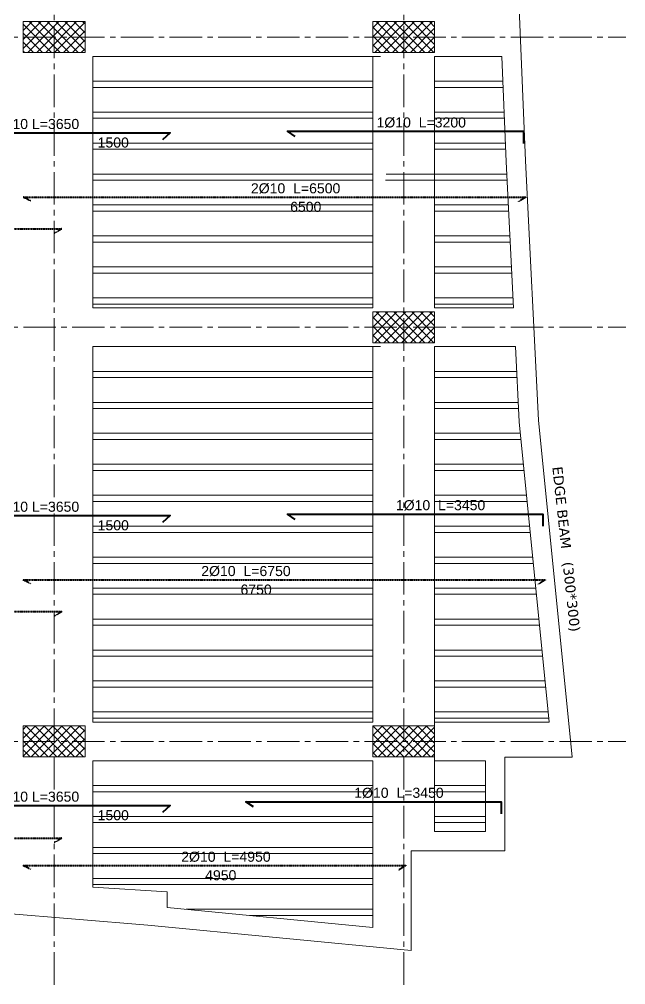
# Model space of a CAD drawing. Header units: inches. Extents: x -26151 to 62940, y -10194 to 246332.
# Drawn here: x 28936 to 29720, y 116602 to 117849 of the extents above; entities that cross this region are included whole.
import ezdxf

# ---------------------------------------------------------------- set-up
doc = ezdxf.new("R2010")
doc.units = ezdxf.units.IN
doc.header["$LTSCALE"] = 0.7
doc.header["$MEASUREMENT"] = 0
for name, pattern in [('ACAD_ISO10W100', [18, 12, -3, 0, -3]), ('CENTER2', [1.125, 0.75, -0.125, 0.125, -0.125]), ('DASHED2', [0.375, 0.25, -0.125])]:
    doc.linetypes.add(name, pattern=pattern)
doc.layers.get('0').update_dxf_attribs({"lineweight": 13})
doc.layers.get('Defpoints').update_dxf_attribs({"lineweight": 5})
for name, color, linetype, lineweight in [('axis', 254, 'ACAD_ISO10W100', 9), ('BEAM', 5, 'Continuous', 0), ('COLUMN', 4, 'Continuous', 20), ('hach', 9, 'Continuous', 9), ('hatch', 9, 'Continuous', 9), ('TEXT', 3, 'Continuous', 25), ('top renforcment', 7, 'Continuous', 40)]:
    doc.layers.add(name, color=color, linetype=linetype, lineweight=lineweight)
doc.styles.add('romanc', font='verdana.ttf', dxfattribs={"height": 250})
doc.styles.get("Standard").update_dxf_attribs({"font": 'arial.ttf', "height": 13})
doc.dimstyles.get("Standard").update_dxf_attribs({"dimtxt": 13, "dimasz": 5, "dimexe": 0.18, "dimexo": 0.0625, "dimgap": 6, "dimtad": 1, "dimdec": 0, "dimlfac": 10, "dimzin": 0, "dimdsep": 46, "dimtxsty": 'Standard', "dimblk": 'ARCHTICK', "dimcen": 0.09, "dimse1": 1, "dimse2": 1, "dimclrd": 1, "dimclre": 7, "dimclrt": 3, "dimadec": 0, "dimazin": 0, "dimtfac": 1, "dimtdec": 0, "dimtix": 1, "dimtofl": 0, "dimtmove": 0, "dimatfit": 3, "dimldrblk": 'ARCHTICK', "dimfxl": 0, "dimtolj": 1, "dimtzin": 0, "dimarcsym": 0})

# ---------------------------------------------------------------- blocks, each defined once
blk = doc.blocks.new('*D585')
at = {"layer": 'Defpoints', "color": 0, "transparency": 16777216}
for p in [(28316.2, 117553.1, -19467.6), (28991.2, 117553.1, -59863), (28991.2, 117553.1)]:
    blk.add_point(p, dxfattribs=at)
at = {"layer": 'TEXT', "color": 3, "transparency": 16777216, "insert": (28656.7, 117565.7), "char_height": 13, "attachment_point": 5}
blk.add_mtext('\\A1;6750', dxfattribs=at)
blk = doc.blocks.new('_ArchTick')
at = {"color": 0, "linetype": 'ByBlock', "lineweight": 0, "const_width": 0.15}
blk.add_lwpolyline([(-0.5, -0.5), (0.5, 0.5)], dxfattribs=at)
blk = doc.blocks.new('*D586')
at = {"layer": 'Defpoints', "color": 0, "transparency": 16777216}
for p in [(28316.2, 117578.2), (28991.2, 117578.2, -19467.6), (28991.2, 117576.5)]:
    blk.add_point(p, dxfattribs=at)
at = {"layer": 'TEXT', "color": 3, "transparency": 16777216, "insert": (28666.2, 117589.5), "char_height": 13, "attachment_point": 5}
blk.add_mtext('\\A1;2%%C10  L=6750', dxfattribs=at)
blk = doc.blocks.new('*D587')
at = {"layer": 'Defpoints', "color": 0, "transparency": 16777216}
for p in [(28941.2, 117594, -19467.6), (29591.2, 117594, -79330.7), (29591.2, 117594)]:
    blk.add_point(p, dxfattribs=at)
at = {"layer": 'TEXT', "color": 3, "transparency": 16777216, "insert": (29306.6, 117606.6), "char_height": 13, "attachment_point": 5}
blk.add_mtext('\\A1;6500', dxfattribs=at)
blk = doc.blocks.new('*D588')
at = {"layer": 'Defpoints', "color": 0, "transparency": 16777216}
for p in [(28941.2, 117619.1), (29591.2, 117619.1, -38935.3), (29591.2, 117617.4)]:
    blk.add_point(p, dxfattribs=at)
at = {"layer": 'TEXT', "color": 3, "transparency": 16777216, "insert": (29293.5, 117630.4), "char_height": 13, "attachment_point": 5}
blk.add_mtext('\\A1;2%%C10  L=6500', dxfattribs=at)
blk = doc.blocks.new('*D591')
at = {"layer": 'Defpoints', "color": 0, "transparency": 16777216}
for p in [(28981.2, 117677.1, -26473), (29131.2, 117677.1, -40395.4), (29131.2, 117677.1)]:
    blk.add_point(p, dxfattribs=at)
at = {"layer": 'TEXT', "color": 3, "transparency": 16777216, "insert": (29057.7, 117689.7), "char_height": 13, "attachment_point": 5}
blk.add_mtext('\\A1;1500', dxfattribs=at)
blk = doc.blocks.new('*D592')
at = {"layer": 'Defpoints', "color": 0, "transparency": 16777216}
for p in [(28766.2, 117702.2), (29131.2, 117702.2), (29131.2, 117700.5)]:
    blk.add_point(p, dxfattribs=at)
at = {"layer": 'TEXT', "color": 3, "transparency": 16777216, "insert": (28958.4, 117713.5), "char_height": 13, "attachment_point": 5}
blk.add_mtext('\\A1;1%%C10 L=3650', dxfattribs=at)
blk = doc.blocks.new('*D594')
at = {"layer": 'Defpoints', "color": 0, "transparency": 16777216}
for p in [(29283, 117704.2, 13009.9), (29603, 117704.2), (29603, 117702.5)]:
    blk.add_point(p, dxfattribs=at)
at = {"layer": 'TEXT', "color": 3, "transparency": 16777216, "insert": (29455.9, 117715.5), "char_height": 13, "attachment_point": 5}
blk.add_mtext('\\A1;1%%C10  L=3200', dxfattribs=at)
blk = doc.blocks.new('*D597')
at = {"layer": 'Defpoints', "color": 0, "transparency": 16777216}
for p in [(28316.2, 117058.5, -19467.6), (28991.2, 117058.5, -59863), (28991.2, 117058.5)]:
    blk.add_point(p, dxfattribs=at)
at = {"layer": 'TEXT', "color": 3, "transparency": 16777216, "insert": (28656.7, 117071.2), "char_height": 13, "attachment_point": 5}
blk.add_mtext('\\A1;6750', dxfattribs=at)
blk = doc.blocks.new('*D598')
at = {"layer": 'Defpoints', "color": 0, "transparency": 16777216}
for p in [(28316.2, 117083.7), (28991.2, 117083.7, -19467.6), (28991.2, 117082)]:
    blk.add_point(p, dxfattribs=at)
at = {"layer": 'TEXT', "color": 3, "transparency": 16777216, "insert": (28666.2, 117095), "char_height": 13, "attachment_point": 5}
blk.add_mtext('\\A1;2%%C10  L=6750', dxfattribs=at)
blk = doc.blocks.new('*D599')
at = {"layer": 'Defpoints', "color": 0, "transparency": 16777216}
for p in [(28941.2, 117099.4, -19467.6), (29616.2, 117099.4, -79330.7), (29616.2, 117099.4)]:
    blk.add_point(p, dxfattribs=at)
at = {"layer": 'TEXT', "color": 3, "transparency": 16777216, "insert": (29242.4, 117112.1), "char_height": 13, "attachment_point": 5}
blk.add_mtext('\\A1;6750', dxfattribs=at)
blk = doc.blocks.new('*D600')
at = {"layer": 'Defpoints', "color": 0, "transparency": 16777216}
for p in [(28941.2, 117124.6), (29616.2, 117124.6, -38935.3), (29616.2, 117122.9)]:
    blk.add_point(p, dxfattribs=at)
at = {"layer": 'TEXT', "color": 3, "transparency": 16777216, "insert": (29229.3, 117135.9), "char_height": 13, "attachment_point": 5}
blk.add_mtext('\\A1;2%%C10  L=6750', dxfattribs=at)
blk = doc.blocks.new('*D603')
at = {"layer": 'Defpoints', "color": 0, "transparency": 16777216}
for p in [(28981.2, 117182.5, -26473), (29131.2, 117182.5, -40395.4), (29131.2, 117182.5)]:
    blk.add_point(p, dxfattribs=at)
at = {"layer": 'TEXT', "color": 3, "transparency": 16777216, "insert": (29057.7, 117195.2), "char_height": 13, "attachment_point": 5}
blk.add_mtext('\\A1;1500', dxfattribs=at)
blk = doc.blocks.new('*D604')
at = {"layer": 'Defpoints', "color": 0, "transparency": 16777216}
for p in [(28766.2, 117207.7), (29131.2, 117207.7), (29131.2, 117206)]:
    blk.add_point(p, dxfattribs=at)
at = {"layer": 'TEXT', "color": 3, "transparency": 16777216, "insert": (28958.4, 117219), "char_height": 13, "attachment_point": 5}
blk.add_mtext('\\A1;1%%C10 L=3650', dxfattribs=at)
blk = doc.blocks.new('*D606')
at = {"layer": 'Defpoints', "color": 0, "transparency": 16777216}
for p in [(29283, 117209.7, 13009.9), (29628, 117209.7), (29628, 117208)]:
    blk.add_point(p, dxfattribs=at)
at = {"layer": 'TEXT', "color": 3, "transparency": 16777216, "insert": (29480.9, 117221), "char_height": 13, "attachment_point": 5}
blk.add_mtext('\\A1;1%%C10  L=3450', dxfattribs=at)
blk = doc.blocks.new('*D607')
at = {"layer": 'Defpoints', "color": 0, "transparency": 16777216}
for p in [(28316.2, 116765.9, -19467.6), (28991.2, 116765.9, -59863), (28991.2, 116765.9)]:
    blk.add_point(p, dxfattribs=at)
at = {"layer": 'TEXT', "color": 3, "transparency": 16777216, "insert": (28656.7, 116778.5), "char_height": 13, "attachment_point": 5}
blk.add_mtext('\\A1;6750', dxfattribs=at)
blk = doc.blocks.new('*D608')
at = {"layer": 'Defpoints', "color": 0, "transparency": 16777216}
for p in [(28316.2, 116791.1), (28991.2, 116791.1, -19467.6), (28991.2, 116789.4)]:
    blk.add_point(p, dxfattribs=at)
at = {"layer": 'TEXT', "color": 3, "transparency": 16777216, "insert": (28666.2, 116802.4), "char_height": 13, "attachment_point": 5}
blk.add_mtext('\\A1;2%%C10  L=6750', dxfattribs=at)
blk = doc.blocks.new('*D611')
at = {"layer": 'Defpoints', "color": 0, "transparency": 16777216}
for p in [(28981.2, 116808, -26473), (29131.2, 116808, -40395.4), (29131.2, 116808)]:
    blk.add_point(p, dxfattribs=at)
at = {"layer": 'TEXT', "color": 3, "transparency": 16777216, "insert": (29057.7, 116820.6), "char_height": 13, "attachment_point": 5}
blk.add_mtext('\\A1;1500', dxfattribs=at)
blk = doc.blocks.new('*D612')
at = {"layer": 'Defpoints', "color": 0, "transparency": 16777216}
for p in [(28766.2, 116833.1), (29131.2, 116833.1), (29131.2, 116831.4)]:
    blk.add_point(p, dxfattribs=at)
at = {"layer": 'TEXT', "color": 3, "transparency": 16777216, "insert": (28958.4, 116844.4), "char_height": 13, "attachment_point": 5}
blk.add_mtext('\\A1;1%%C10 L=3650', dxfattribs=at)
blk = doc.blocks.new('*D613')
at = {"layer": 'Defpoints', "color": 0, "transparency": 16777216}
for p in [(29229.2, 116838.1, 13009.9), (29574.2, 116838.1), (29574.2, 116836.4)]:
    blk.add_point(p, dxfattribs=at)
at = {"layer": 'TEXT', "color": 3, "transparency": 16777216, "insert": (29427.1, 116849.4), "char_height": 13, "attachment_point": 5}
blk.add_mtext('\\A1;1%%C10  L=3450', dxfattribs=at)
blk = doc.blocks.new('*D614')
at = {"layer": 'Defpoints', "color": 0, "transparency": 16777216}
for p in [(28941.2, 116730.3, -19467.6), (29436.3, 116730.3, -79330.7), (29436.3, 116730.3)]:
    blk.add_point(p, dxfattribs=at)
at = {"layer": 'TEXT', "color": 3, "transparency": 16777216, "insert": (29196.7, 116743), "char_height": 13, "attachment_point": 5}
blk.add_mtext('\\A1;4950', dxfattribs=at)
blk = doc.blocks.new('*D615')
at = {"layer": 'Defpoints', "color": 0, "transparency": 16777216}
for p in [(28941.2, 116755.5), (29436.2, 116755.5, -38935.3), (29436.2, 116753.8)]:
    blk.add_point(p, dxfattribs=at)
at = {"layer": 'TEXT', "color": 3, "transparency": 16777216, "insert": (29203.4, 116766.8), "char_height": 13, "attachment_point": 5}
blk.add_mtext('\\A1;2%%C10  L=4950', dxfattribs=at)

msp = doc.modelspace()

# ---------------------------------------------------------------- hatches: boundary and pattern name
at = {"layer": 'hatch', "ltscale": 0.5}
h = msp.add_hatch(dxfattribs=at)
h.set_pattern_fill('NET', color=256, scale=65, angle=45, style=0)
h.set_pattern_definition([(45, (-434218.959, -142587.6286), (-5.7452426, 5.7452426), []), (135, (-434218.959, -142587.6286), (-5.7452426, -5.7452426), [])])
h.paths.add_polyline_path([(28941.23, 117846.08), (29021.23, 117846.08), (29021.23, 117806.08), (28941.23, 117806.08)])
h = msp.add_hatch(dxfattribs=at)
h.set_pattern_fill('NET', color=256, scale=65, angle=45, style=0)
h.set_pattern_definition([(45, (-433126.959, -142587.6286), (-5.7452426, 5.7452426), []), (135, (-433126.959, -142587.6286), (-5.7452426, -5.7452426), [])])
h.paths.add_polyline_path([(29393.23, 117846.08), (29473.23, 117846.08), (29473.23, 117806.08), (29393.23, 117806.08)])
h = msp.add_hatch(dxfattribs=at)
h.set_pattern_fill('NET', color=256, scale=65, angle=45, style=0)
h.set_pattern_definition([(45, (-433126.959, -142962.6286), (-5.7452426, 5.7452426), []), (135, (-433126.959, -142962.6286), (-5.7452426, -5.7452426), [])])
h.paths.add_polyline_path([(29393.23, 117471.08), (29473.23, 117471.08), (29473.23, 117431.08), (29393.23, 117431.08)])
h = msp.add_hatch(dxfattribs=at)
h.set_pattern_fill('NET', color=256, scale=65, angle=45, style=0)
h.set_pattern_definition([(45, (-434218.959, -142697.6286), (-5.7452426, 5.7452426), []), (135, (-434218.959, -142697.6286), (-5.7452426, -5.7452426), [])])
h.paths.add_polyline_path([(28941.23, 116936.08), (29021.23, 116936.08), (29021.23, 116896.08), (28941.23, 116896.08)])
h = msp.add_hatch(dxfattribs=at)
h.set_pattern_fill('NET', color=256, scale=65, angle=45, style=0)
h.set_pattern_definition([(45, (-434206.959, -142697.6286), (-5.7452426, 5.7452426), []), (135, (-434206.959, -142697.6286), (-5.7452426, -5.7452426), [])])
h.paths.add_polyline_path([(29393.23, 116936.08), (29473.23, 116936.08), (29473.23, 116896.08), (29393.23, 116896.08)])

# ---------------------------------------------------------------- linework, layer by layer
at = {"layer": 'axis', "linetype": 'CENTER2', "ltscale": 80}
for p, q in [((28981.23, 116601.69), (28981.23, 119991.98)), ((29433.23, 116601.69), (29433.23, 119991.98)), ((27555.54, 117826.08), (29720.27, 117826.08)), ((27555.54, 117451.08), (29720.27, 117451.08)), ((27555.54, 116916.08), (29720.27, 116916.08))]:
    msp.add_line(p, q, dxfattribs=at)
at = {"layer": 'BEAM', "linetype": 'Continuous'}
for p, q in [((29031.23, 117801.08), (29403.23, 117801.08)), ((29031.23, 117801.08), (29031.23, 117476.08)), ((29393.23, 117476.08), (29393.23, 117801.08)), ((29473.23, 117801.08), (29560.02, 117801.08)), ((29473.23, 117476.08), (29473.23, 117801.08)), ((29031.23, 117476.08), (29393.23, 117476.08)), ((29473.23, 117476.08), (29575.22, 117476.08)), ((29031.23, 117426.08), (29403.23, 117426.08)), ((29031.23, 117426.08), (29031.23, 116941.08)), ((29393.23, 116941.08), (29393.23, 117426.08)), ((29473.23, 117426.08), (29577.76, 117426.08)), ((29473.23, 116799.7), (29473.23, 117426.08)), ((29031.23, 116941.08), (29393.23, 116941.08)), ((29473.23, 116941.08), (29621.28, 116941.08)), ((29031.23, 116891.08), (29031.23, 116727.68)), ((29031.23, 116891.08), (29393.23, 116891.08)), ((29393.23, 116675.7), (29393.23, 116891.08)), ((29473.23, 116891.08), (29539.06, 116891.08))]:
    msp.add_line(p, q, dxfattribs=at)
for points in [[(29575.19, 118040.37), (29590.59, 117666.09), (29607.63, 117330.93), (29650.91, 116895.76), (29564.06, 116895.76), (29564.06, 116774.7), (29443, 116774.7), (29443, 116645.76), (29102.36, 116678.77), (28821.62, 116701.66), (28661.89, 116705.29), (28414.79, 116695.27), (28224.21, 116678.98), (27881.72, 116645.76), (27881.72, 116774.7), (27760.66, 116774.7), (27760.66, 116895.76), (27673.82, 116895.85), (27726.27, 117476.08), (27755.56, 118181.08)], [(29560.02, 117801.08), (29565.62, 117664.94), (29575.22, 117476.08)], [(29577.76, 117426.08), (29582.69, 117329.05), (29621.28, 116941.08)], [(29539.06, 116891.08), (29539.06, 116799.7), (29473.23, 116799.7)], [(29393.23, 116675.7), (29127.36, 116701.47), (29127.36, 116721.61), (29031.23, 116727.68)]]:
    msp.add_lwpolyline(points, dxfattribs=at)
at = {"layer": 'COLUMN'}
for points in [[(28941.23, 117846.08), (29021.23, 117846.08), (29021.23, 117806.08), (28941.23, 117806.08)], [(29393.23, 117846.08), (29473.23, 117846.08), (29473.23, 117806.08), (29393.23, 117806.08)], [(29393.23, 117471.08), (29473.23, 117471.08), (29473.23, 117431.08), (29393.23, 117431.08)], [(28941.23, 116936.08), (29021.23, 116936.08), (29021.23, 116896.08), (28941.23, 116896.08)], [(29393.23, 116936.08), (29473.23, 116936.08), (29473.23, 116896.08), (29393.23, 116896.08)]]:
    msp.add_lwpolyline(points, close=True, dxfattribs=at)
at = {"layer": 'hach', "linetype": 'ByBlock'}
for p, q in [((29393.23, 117769.08), (29031.23, 117769.08)), ((29393.23, 117761.08), (29031.23, 117761.08)), ((29561.33, 117769.08), (29473.23, 117769.08)), ((29561.66, 117761.08), (29473.23, 117761.08)), ((29393.23, 117729.08), (29031.23, 117729.08)), ((29393.23, 117721.08), (29031.23, 117721.08)), ((29562.98, 117729.08), (29473.23, 117729.08)), ((29563.31, 117721.08), (29473.23, 117721.08)), ((29393.23, 117689.08), (29031.23, 117689.08)), ((29564.63, 117689.08), (29473.23, 117689.08)), ((29393.23, 117681.08), (29031.23, 117681.08)), ((29564.95, 117681.08), (29473.23, 117681.08)), ((29393.23, 117649.08), (29031.23, 117649.08)), ((29566.43, 117649.08), (29410.68, 117649.08)), ((29393.23, 117641.08), (29031.23, 117641.08)), ((29566.83, 117641.08), (29409.85, 117641.08)), ((29393.23, 117609.08), (29031.23, 117609.08)), ((29568.46, 117609.08), (29473.23, 117609.08)), ((29393.23, 117601.08), (29031.23, 117601.08)), ((29568.86, 117601.08), (29473.23, 117601.08)), ((29393.23, 117569.08), (29031.23, 117569.08)), ((29393.23, 117561.08), (29031.23, 117561.08)), ((29570.49, 117569.08), (29473.23, 117569.08)), ((29570.9, 117561.08), (29473.23, 117561.08)), ((29393.23, 117529.08), (29031.23, 117529.08)), ((29393.23, 117521.08), (29031.23, 117521.08)), ((29572.52, 117529.08), (29473.23, 117529.08)), ((29572.93, 117521.08), (29473.23, 117521.08)), ((29393.23, 117489.08), (29031.23, 117489.08)), ((29574.56, 117489.08), (29473.23, 117489.08)), ((29393.23, 117481.08), (29031.23, 117481.08)), ((29574.96, 117481.08), (29473.23, 117481.08)), ((29393.23, 117394.08), (29031.23, 117394.08)), ((29393.23, 117386.08), (29031.23, 117386.08)), ((29579.39, 117394.08), (29473.23, 117394.08)), ((29579.79, 117386.08), (29473.23, 117386.08)), ((29393.23, 117354.08), (29031.23, 117354.08)), ((29581.42, 117354.08), (29473.23, 117354.08)), ((29393.23, 117346.08), (29031.23, 117346.08)), ((29581.83, 117346.08), (29473.23, 117346.08)), ((29393.23, 117314.08), (29031.23, 117314.08)), ((29584.18, 117314.08), (29473.23, 117314.08)), ((29393.23, 117306.08), (29031.23, 117306.08)), ((29584.98, 117306.08), (29473.23, 117306.08)), ((29393.23, 117274.08), (29031.23, 117274.08)), ((29588.16, 117274.08), (29473.23, 117274.08)), ((29393.23, 117266.08), (29031.23, 117266.08)), ((29588.95, 117266.08), (29473.23, 117266.08)), ((29393.23, 117234.08), (29031.23, 117234.08)), ((29592.14, 117234.08), (29473.23, 117234.08)), ((29393.23, 117226.08), (29031.23, 117226.08)), ((29592.93, 117226.08), (29473.23, 117226.08)), ((29393.23, 117194.08), (29031.23, 117194.08)), ((29393.23, 117186.08), (29031.23, 117186.08)), ((29596.12, 117194.08), (29473.23, 117194.08)), ((29596.91, 117186.08), (29473.23, 117186.08)), ((29393.23, 117154.08), (29031.23, 117154.08)), ((29600.09, 117154.08), (29473.23, 117154.08)), ((29393.23, 117146.08), (29031.23, 117146.08)), ((29600.89, 117146.08), (29473.23, 117146.08)), ((29393.23, 117114.08), (29031.23, 117114.08)), ((29604.07, 117114.08), (29473.23, 117114.08)), ((29393.23, 117106.08), (29031.23, 117106.08)), ((29604.87, 117106.08), (29473.23, 117106.08)), ((29393.23, 117074.08), (29031.23, 117074.08)), ((29608.05, 117074.08), (29473.23, 117074.08)), ((29393.23, 117066.08), (29031.23, 117066.08)), ((29608.85, 117066.08), (29473.23, 117066.08)), ((29393.23, 117034.08), (29031.23, 117034.08)), ((29393.23, 117026.08), (29031.23, 117026.08)), ((29612.03, 117034.08), (29473.23, 117034.08)), ((29612.82, 117026.08), (29473.23, 117026.08)), ((29393.23, 116994.08), (29031.23, 116994.08)), ((29393.23, 116986.08), (29031.23, 116986.08)), ((29616.01, 116994.08), (29473.23, 116994.08)), ((29616.8, 116986.08), (29473.23, 116986.08)), ((29393.23, 116954.08), (29031.23, 116954.08)), ((29619.99, 116954.08), (29473.23, 116954.08)), ((29393.23, 116946.08), (29031.23, 116946.08)), ((29620.78, 116946.08), (29473.23, 116946.08)), ((29393.23, 116859.08), (29031.23, 116859.08)), ((29393.23, 116851.08), (29031.23, 116851.08)), ((29539.06, 116859.08), (29473.23, 116859.08)), ((29539.06, 116851.08), (29473.23, 116851.08)), ((29393.23, 116819.08), (29031.23, 116819.08)), ((29393.23, 116811.08), (29031.23, 116811.08)), ((29539.06, 116819.08), (29473.23, 116819.08)), ((29539.06, 116811.08), (29473.23, 116811.08)), ((29393.23, 116779.08), (29031.23, 116779.08)), ((29393.23, 116771.08), (29031.23, 116771.08)), ((29393.23, 116739.08), (29031.23, 116739.08)), ((29393.23, 116731.08), (29031.23, 116731.08)), ((29393.23, 116699.08), (29151.95, 116699.08)), ((29393.23, 116691.08), (29234.5, 116691.08))]:
    msp.add_line(p, q, dxfattribs=at)
at = {"layer": 'top renforcment', "color": 3, "elevation": -13009.85}
for points in [[(28775.98, 117694.4), (28766.24, 117702.27), (29131.24, 117702.27), (29121.49, 117693.39)], [(29292.76, 117697.46), (29283.01, 117704.26), (29588.05, 117704.26), (29588.05, 117688.47)], [(29292.76, 117202.93), (29283.01, 117209.73), (29613.05, 117209.73), (29613.05, 117193.94)], [(28775.98, 117199.87), (28766.24, 117207.74), (29131.24, 117207.74), (29121.49, 117198.85)], [(29238.96, 116831.36), (29229.21, 116838.16), (29559.25, 116838.16), (29559.25, 116822.37)], [(28775.98, 116825.29), (28766.24, 116833.16), (29131.24, 116833.16), (29121.49, 116824.28)]]:
    msp.add_lwpolyline(points, dxfattribs=at)
at = {"layer": 'top renforcment', "color": 4, "linetype": 'DASHED2', "ltscale": 2, "elevation": -5909.18}
for points in [[(28950.94, 117614.35), (28941.2, 117619.15), (29591.23, 117619.15), (29581.49, 117613.33)], [(28325.94, 117573.45), (28316.2, 117578.25), (28991.23, 117578.25), (28981.49, 117572.43)], [(28950.94, 117119.81), (28941.2, 117124.61), (29616.23, 117124.62), (29606.49, 117118.8)], [(28325.94, 117078.91), (28316.2, 117083.71), (28991.23, 117083.72), (28981.49, 117077.9)], [(28325.94, 116786.29), (28316.2, 116791.1), (28991.23, 116791.1), (28981.49, 116785.28)], [(28950.94, 116750.71), (28941.2, 116755.51), (29436.17, 116755.52), (29426.43, 116749.7)]]:
    msp.add_lwpolyline(points, dxfattribs=at)

# ---------------------------------------------------------------- texts
at = {"layer": 'TEXT', "color": 2, "style": 'romanc'}
msp.add_text('EDGE BEAM   (300*300)', height=13, rotation=276.18984, dxfattribs=at).set_placement((29625.35, 117270.54, 7100.68))

# ---------------------------------------------------------------- dimensions: what is measured, and where the dimension line sits
at = {"layer": 'TEXT'}
for base, p1, p2, text, picture, middle in [((29131.24, 117700.54), (28766.24, 117702.24), (29131.24, 117702.24), '1%%C10 L=<>', '*D592', (28958.36, 117700.54)), ((29603.05, 117702.53), (29283.01, 117704.23, 13009.85), (29603.05, 117704.23), '1%%C10  L=<>', '*D594', (29455.86, 117702.53)), ((29591.23, 117617.42, 7100.68), (28941.2, 117619.12, 7100.68), (29591.23, 117619.12, -31834.6), '2%%C10  L=<>', '*D588', (29293.47, 117617.42, 7100.68)), ((28991.23, 117576.52, 7100.68), (28316.2, 117578.22, 7100.68), (28991.23, 117578.22, -12366.96), '2%%C10  L=<>', '*D586', (28666.19, 117576.52, 7100.68)), ((29131.24, 117206.01), (28766.24, 117207.71), (29131.24, 117207.71), '1%%C10 L=<>', '*D604', (28958.36, 117206.01)), ((29628.05, 117208), (29283.01, 117209.7, 13009.85), (29628.05, 117209.7), '1%%C10  L=<>', '*D606', (29480.86, 117208)), ((29616.23, 117122.89, 7100.68), (28941.2, 117124.59, 7100.68), (29616.23, 117124.59, -31834.6), '2%%C10  L=<>', '*D600', (29229.32, 117122.89, 7100.68)), ((28991.23, 117081.99, 7100.68), (28316.2, 117083.69, 7100.68), (28991.23, 117083.69, -12366.96), '2%%C10  L=<>', '*D598', (28666.19, 117081.99, 7100.68)), ((29131.24, 116831.43), (28766.24, 116833.13), (29131.24, 116833.13), '1%%C10 L=<>', '*D612', (28958.36, 116831.43)), ((29574.25, 116836.43), (29229.21, 116838.13, 13009.85), (29574.25, 116838.13), '1%%C10  L=<>', '*D613', (29427.06, 116836.43)), ((28991.23, 116789.37, 7100.68), (28316.2, 116791.07, 7100.68), (28991.23, 116791.07, -12366.96), '2%%C10  L=<>', '*D608', (28666.19, 116789.37, 7100.68)), ((29436.17, 116753.79, 7100.68), (28941.2, 116755.49, 7100.68), (29436.17, 116755.49, -31834.6), '2%%C10  L=<>', '*D615', (29203.36, 116753.79, 7100.68))]:
    dim = msp.add_linear_dim(base=base, p1=p1, p2=p2, text=text, dimstyle='Standard', override={"dimsd1": 1, "dimsd2": 1, "dimfxl": 0.1, "dimfxlon": 1}, dxfattribs=at)
    dim.commit()
    dim.dimension.update_dxf_attribs({"geometry": picture, "text_midpoint": middle, "dimtype": 160})
for base, p1, p2, picture, middle in [((29131.24, 117677.08, 12366.96), (28981.24, 117677.08, -14106.02), (29131.24, 117677.08, -28028.42), '*D591', (29057.66, 117677.08, 12366.96)), ((29591.23, 117593.95, 19467.64), (28941.23, 117593.95), (29591.23, 117593.95, -59863.02), '*D587', (29306.58, 117593.95, 19467.64)), ((28991.23, 117553.06, 19467.64), (28316.23, 117553.06), (28991.23, 117553.06, -40395.38), '*D585', (28656.69, 117553.06, 19467.64)), ((29131.24, 117182.54, 12366.96), (28981.24, 117182.54, -14106.02), (29131.24, 117182.54, -28028.42), '*D603', (29057.66, 117182.54, 12366.96)), ((29616.23, 117099.42, 19467.64), (28941.23, 117099.42), (29616.23, 117099.42, -59863.02), '*D599', (29242.43, 117099.42, 19467.64)), ((28991.23, 117058.52, 19467.64), (28316.23, 117058.52), (28991.23, 117058.52, -40395.38), '*D597', (28656.69, 117058.52, 19467.64)), ((29131.24, 116807.97, 12366.96), (28981.24, 116807.97, -14106.02), (29131.24, 116807.97, -28028.42), '*D611', (29057.66, 116807.97, 12366.96)), ((28991.23, 116765.9, 19467.64), (28316.23, 116765.9), (28991.23, 116765.9, -40395.38), '*D607', (28656.69, 116765.9, 19467.64)), ((29436.27, 116730.32, 19467.64), (28941.23, 116730.32), (29436.27, 116730.32, -59863.02), '*D614', (29196.65, 116730.32, 19467.64))]:
    dim = msp.add_linear_dim(base=base, p1=p1, p2=p2, angle=360, dimstyle='Standard', override={"dimsd1": 1, "dimsd2": 1, "dimfxl": 0.1, "dimfxlon": 1}, dxfattribs=at)
    dim.commit()
    dim.dimension.update_dxf_attribs({"geometry": picture, "text_midpoint": middle, "dimtype": 161})

doc.saveas('drawing.dxf')
